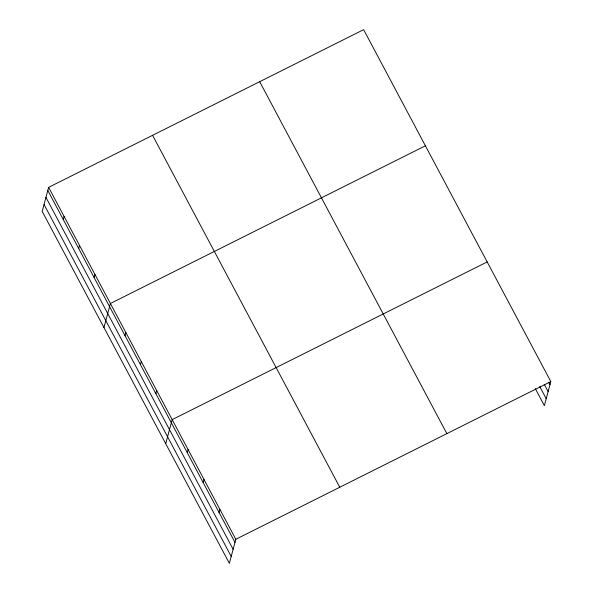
<?xml version="1.0" encoding="UTF-8"?>
<svg xmlns="http://www.w3.org/2000/svg" width="593" height="593" viewBox="0 0 593 593"><rect width="100%" height="100%" fill="white"/><g stroke="black" fill="none" stroke-linecap="round" stroke-linejoin="round"><path stroke-width="0.89" d="M48.633 187.351L42.185 211.419L229.365 563.35L235.814 539.289L48.633 187.351L363.635 29.65L550.815 381.581L544.367 405.649L535.338 388.667M63.243 219.492L64.074 216.386M78.684 248.526L79.514 245.42M94.124 277.561L94.962 274.455M103.953 327.558L110.402 303.49L425.403 145.789M125.012 335.631L125.842 332.525M140.452 364.665L141.29 361.56M155.9 393.7L156.73 390.594M165.721 443.69L172.17 419.629L487.172 261.928M187.247 452.644L188.085 449.546M203.162 482.561L203.992 479.455M219.069 512.478L219.899 509.372M235.814 539.289L550.815 381.581M548.695 382.263L549.985 384.687M544.263 384.323L548.132 391.602M539.771 386.599L546.22 398.726M259.682 81.693L446.863 433.624M152.579 135.315L339.767 487.246M47.796 190.457L234.984 542.387M45.943 197.373L233.131 549.303M44.038 204.503L231.218 556.434"/></g></svg>
